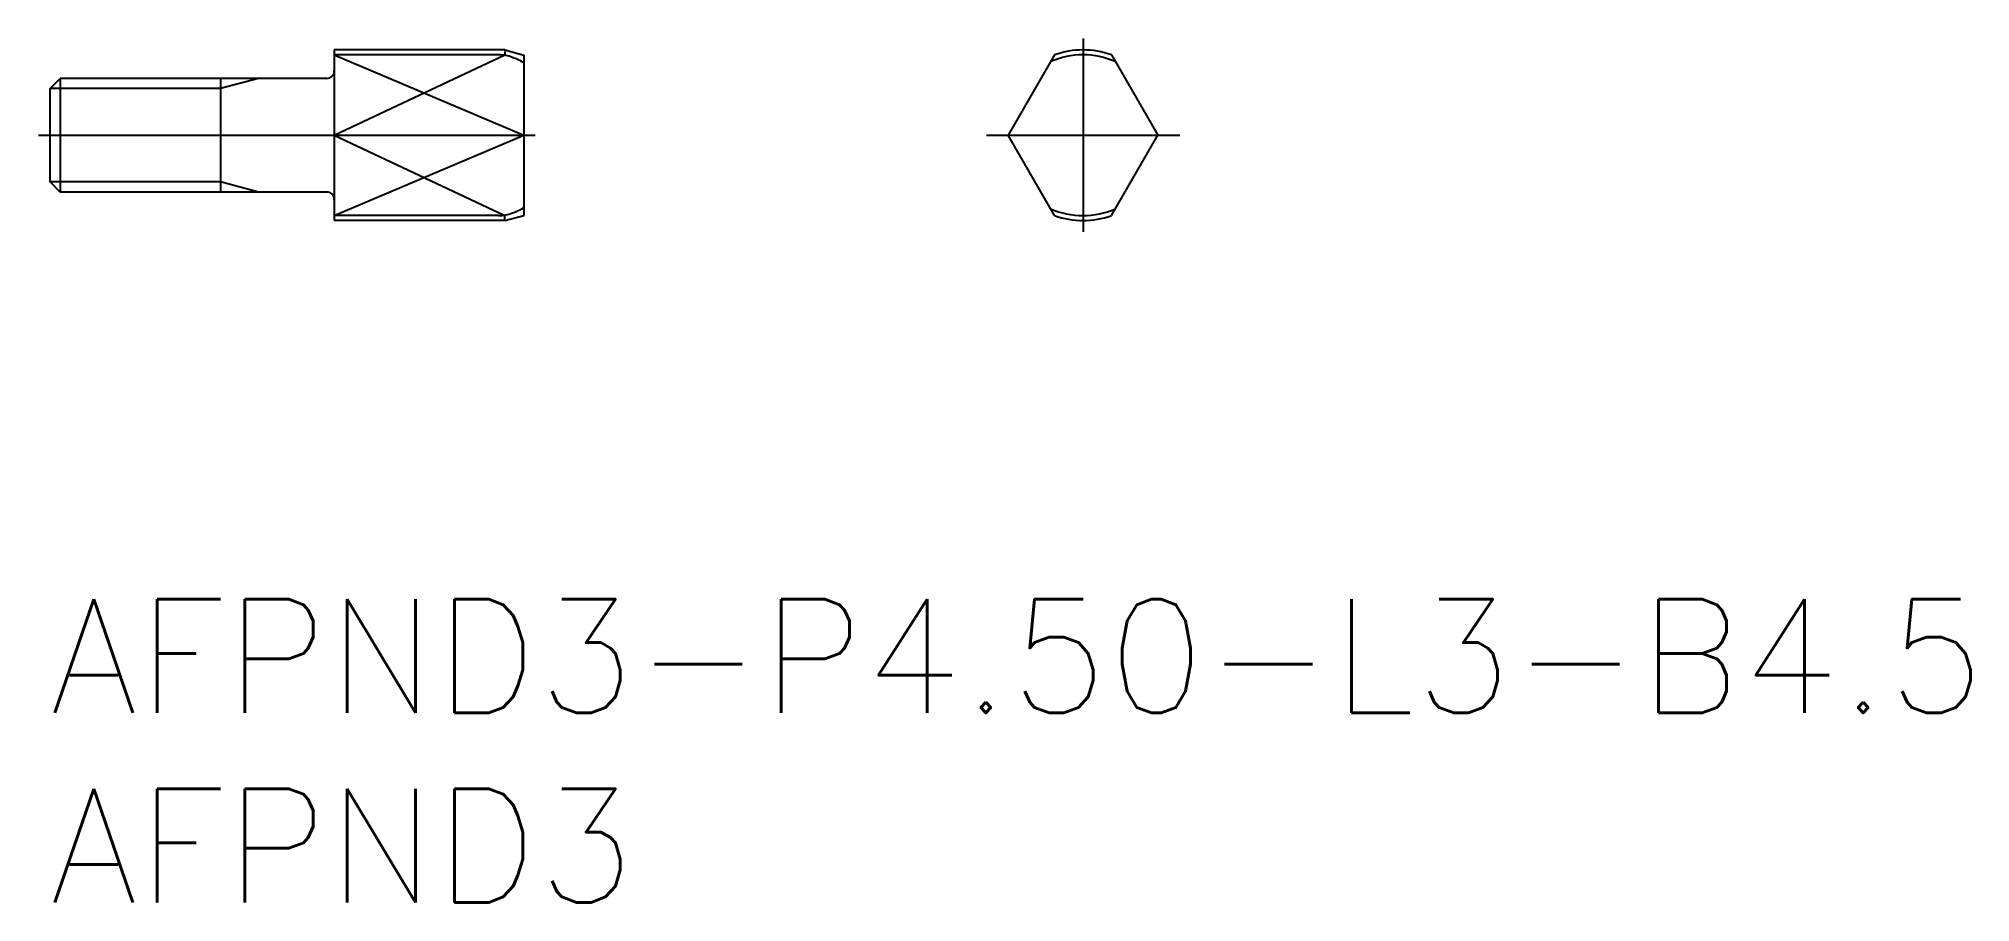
# Model space of a CAD drawing. Extents: x -0.3 to 50.7, y -8 to 14.8.
import ezdxf

# ---------------------------------------------------------------- set-up
doc = ezdxf.new("R2010")
doc.units = 0
doc.header["$LTSCALE"] = 0.5
doc.linetypes.add('CENTER', pattern=[50.8, 31.75, -6.35, 6.35, -6.35])
for name, color, linetype in [('MSM_CENTER', 1, 'CENTER'), ('MSM_CONTINUOUS', 7, 'CONTINUOUS'), ('MSM_NARROW', 5, 'CONTINUOUS'), ('MSM_PART_NUMBER', 7, 'CONTINUOUS')]:
    doc.layers.add(name, color=color, linetype=linetype)
doc.styles.get("Standard").update_dxf_attribs({"font": 'txt.shx', "height": 1, "bigfont": 'bigfont.shx'})

# ---------------------------------------------------------------- blocks, each defined once
blk = doc.blocks.new('*U4')
at = {"layer": 'MSM_PART_NUMBER'}
blk.add_text('AFPND3-P4.50-L3-B4.5', height=3, dxfattribs=at).set_placement((0, -3))
blk = doc.blocks.new('*U5')
at = {"layer": 'MSM_PART_NUMBER'}
blk.add_text('AFPND3', height=3, dxfattribs=at).set_placement((0, -8))

msp = doc.modelspace()

# ---------------------------------------------------------------- linework, layer by layer
at = {"layer": 'MSM_CENTER'}
for p, q in [((27.25, 14.8), (27.25, 9.7)), ((-0.3, 12.25), (12.8, 12.25)), ((24.7, 12.25), (29.8, 12.25))]:
    msp.add_line(p, q, dxfattribs=at)
at = {"layer": 'MSM_CONTINUOUS'}
for p, q in [((12, 14.5), (7.5, 14.5)), ((7.5, 14.5), (7.5, 10)), ((11.835, 14.371), (7.5, 14.371)), ((12, 14.5), (12.5, 14.366)), ((12.5, 14.366), (12.5, 10.134)), ((26.5, 14.371), (25.275, 12.25)), ((28, 14.371), (29.225, 12.25)), ((7.5, 14), (7.5, 10.5)), ((0, 13.479), (0.27, 13.75)), ((0, 11.02), (0, 13.479)), ((0, 11.02), (0, 13.479)), ((0.27, 13.75), (0.27, 10.75)), ((7.3, 13.75), (0.27, 13.75)), ((4.5, 13.75), (4.5, 10.75)), ((7.5, 12.25), (12.5, 12.25)), ((26.5, 10.129), (25.275, 12.25)), ((28, 10.129), (29.225, 12.25)), ((0.27, 10.75), (0, 11.02)), ((7.3, 10.75), (0.27, 10.75)), ((11.835, 10.129), (7.5, 10.129)), ((12, 10), (7.5, 10)), ((12, 10), (12.5, 10.134))]:
    msp.add_line(p, q, dxfattribs=at)
for centre, radius, start, end in [((11.835, 13.371), 1, 68.6762, 90), ((11.263, 11.905), 2.574, 61.2793, 68.6762), ((27.25, 12.25), 2.121, 66.275, 113.725), ((27.25, 12.25), 2.25, 70.5288, 109.4712), ((7.3, 13.95), 0.2, 270, 0), ((7.3, 10.55), 0.2, 0, 90), ((11.835, 11.129), 1, 270, 291.3238), ((11.263, 12.595), 2.574, 291.3238, 298.7207), ((27.25, 12.25), 2.121, 246.275, 293.725), ((27.25, 12.25), 2.25, 250.5288, 289.4712)]:
    msp.add_arc(centre, radius, start, end, dxfattribs=at)
at = {"layer": 'MSM_NARROW'}
for p, q in [((7.5, 14.371), (12.5, 12.25)), ((7.5, 12.25), (12, 14.371)), ((12, 14.463), (12, 14.391)), ((4.5, 13.479), (0, 13.479)), ((5.5, 13.75), (4.5, 13.479)), ((7.5, 10.129), (12.5, 12.25)), ((7.5, 12.25), (12, 10.129)), ((4.5, 11.02), (0, 11.02)), ((5.5, 10.75), (4.5, 11.02)), ((12, 10.037), (12, 10.109))]:
    msp.add_line(p, q, dxfattribs=at)

# ---------------------------------------------------------------- block references
at = {"layer": 'MSM_CONTINUOUS'}
for name in ['*U4', '*U5']:
    msp.add_blockref(name, (0, 0), dxfattribs=at)

doc.saveas('drawing.dxf')
